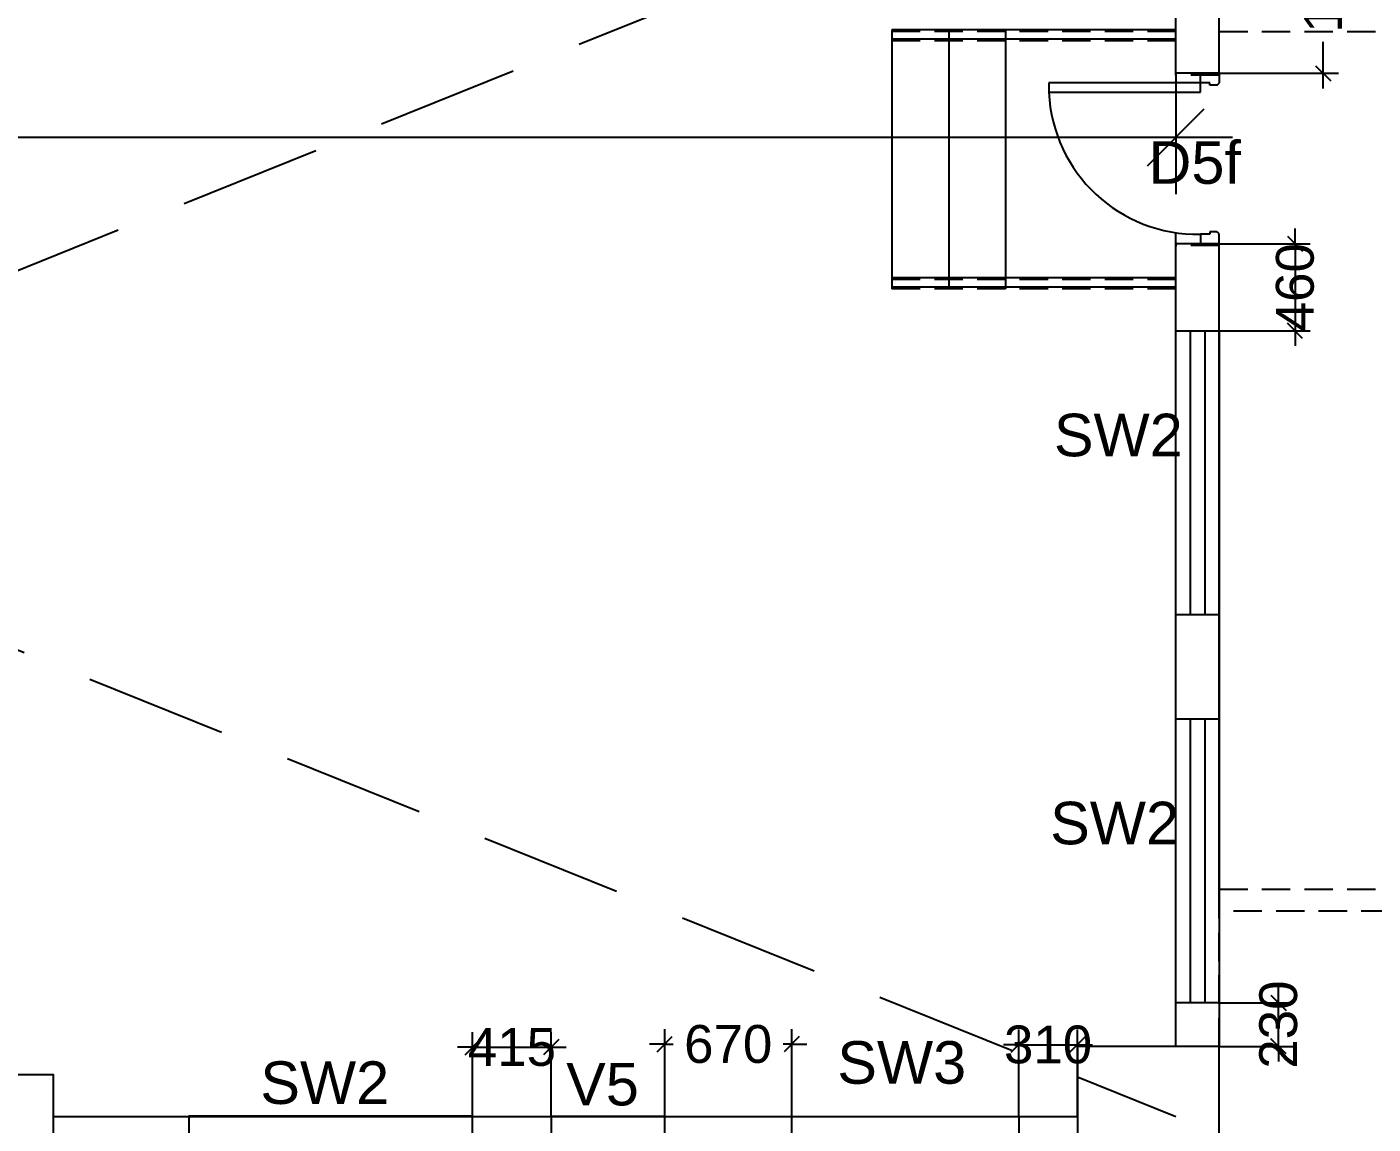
# Model space of a CAD drawing. Extents: x 6345096 to 6738923, y -6490958 to -6305885.
# Drawn here: x 6629621 to 6636734, y -6358511 to -6352716 of the extents above; entities that cross this region are included whole.
import ezdxf
from ezdxf.enums import TextEntityAlignment as Align

# ---------------------------------------------------------------- set-up
doc = ezdxf.new("R2010")
doc.units = 0
doc.header["$LTSCALE"] = 600
doc.header["$MEASUREMENT"] = 0
doc.header["$PDMODE"] = 35
doc.linetypes.add('HIDDEN', pattern=[0.375, 0.25, -0.125])
doc.linetypes.add('HIDDEN2', pattern=[0.1875, 0.125, -0.0625])
doc.layers.get('0').update_dxf_attribs({"linetype": 'CONTINUOUS'})
doc.layers.get('Defpoints').update_dxf_attribs({"linetype": 'CONTINUOUS'})
for name, color, linetype in [('8', 8, 'CONTINUOUS'), ('C00-00-00', 7, 'CONTINUOUS'), ('DIMEN', 5, 'CONTINUOUS'), ('DOOR', 32, 'CONTINUOUS'), ('Duct', 8, 'CONTINUOUS'), ('HS', 251, 'CONTINUOUS'), ('joinery', 7, 'CONTINUOUS'), ('LA-column', 3, 'CONTINUOUS'), ('Stairscase', 7, 'CONTINUOUS'), ('Walls', 7, 'CONTINUOUS'), ('WIN', 151, 'CONTINUOUS'), ('Working Dim', 5, 'CONTINUOUS')]:
    doc.layers.add(name, color=color, linetype=linetype)
doc.styles.add('ari', font='arial.ttf')
doc.styles.get("Standard").update_dxf_attribs({"font": 'romans.shx'})
doc.dimstyles.new('int. dim', dxfattribs={"dimtxt": 200, "dimasz": 80, "dimexe": 80, "dimexo": 0, "dimgap": 70, "dimtad": 0, "dimdec": 0, "dimzin": 12, "dimdsep": 46, "dimtxsty": 'ari', "dimblk": 'OBLIQUE', "dimcen": 2, "dimdle": 80, "dimclrd": 256, "dimclre": 256, "dimclrt": 6, "dimadec": 0, "dimazin": 0, "dimtfac": 1, "dimtdec": 0, "dimtix": 1, "dimtmove": 2, "dimatfit": 3, "dimfxl": 1, "dimtolj": 1, "dimtzin": 0, "dimlwd": -1, "dimlwe": -1, "dimarcsym": 0})
doc.dimstyles.new('STANDARD$0', dxfattribs={"dimscale": 0, "dimtxt": 150, "dimasz": 125, "dimexe": 0.75, "dimexo": 1, "dimgap": 25, "dimtad": 1, "dimdec": 0, "dimdsep": 46, "dimtxsty": 'Standard', "dimblk1": 'DOT', "dimblk2": 'DOT', "dimsah": 1, "dimcen": 2.5, "dimclrd": 1, "dimclre": 1, "dimclrt": 3, "dimadec": 0, "dimazin": 0, "dimtfac": 1, "dimtdec": 0, "dimtmove": 0, "dimatfit": 3, "dimldrblk": 'DOT', "dimfxl": 1, "dimtolj": 1, "dimtzin": 0, "dimarcsym": 0})

# ---------------------------------------------------------------- blocks, each defined once
blk = doc.blocks.new('_Oblique')
at = {"color": 0, "linetype": 'ByBlock', "lineweight": -2}
blk.add_line((-0.5, -0.5), (0.5, 0.5), dxfattribs=at)
blk = doc.blocks.new('*D1181')
at = {"layer": 'Defpoints', "color": 0, "transparency": 16777216}
for p in [(6632391.2, -6358105.3), (6631976, -6358470.4, 5.1), (6632391.2, -6358470.6, 2.3)]:
    blk.add_point(p, dxfattribs=at)
at = {"layer": 'Working Dim', "transparency": 16777216}
for p, q in [((6631976, -6358470.4), (6631976, -6358025.3)), ((6632391.2, -6358470.6), (6632391.2, -6358025.3)), ((6631976, -6358105.3), (6631896, -6358105.3)), ((6631976, -6358105.3), (6632391.2, -6358105.3)), ((6632391.2, -6358105.3), (6632471.2, -6358105.3))]:
    blk.add_line(p, q, dxfattribs=at)
at = {"layer": 'Working Dim', "transparency": 16777216, "xscale": 80, "yscale": 80, "zscale": 80}
blk.add_blockref('_Oblique', (6631976, -6358105.3), dxfattribs=at)
at = {"layer": 'Working Dim', "transparency": 16777216, "xscale": 80, "yscale": 80, "zscale": 80, "rotation": 180}
blk.add_blockref('_Oblique', (6632391.2, -6358105.3), dxfattribs=at)
at = {"layer": 'Working Dim', "color": 6, "transparency": 16777216, "insert": (6632183.6, -6358105.3), "char_height": 200, "attachment_point": 5, "style": 'ari'}
blk.add_mtext('\\A1;415', dxfattribs=at)
blk = doc.blocks.new('*D1182')
at = {"layer": 'Defpoints', "color": 0, "transparency": 16777216}
for p in [(6633662.2, -6358089.6), (6632991.2, -6358470.6, 2.3), (6633662.2, -6358470.6, 2.3)]:
    blk.add_point(p, dxfattribs=at)
at = {"layer": 'Working Dim', "transparency": 16777216}
for p, q in [((6632991.2, -6358470.6), (6632991.2, -6358009.6)), ((6633662.2, -6358470.6), (6633662.2, -6358009.6)), ((6632991.2, -6358089.6), (6632911.2, -6358089.6)), ((6632991.2, -6358089.6), (6633035.6, -6358089.6)), ((6633662.2, -6358089.6), (6633617.9, -6358089.6)), ((6633662.2, -6358089.6), (6633742.2, -6358089.6))]:
    blk.add_line(p, q, dxfattribs=at)
at = {"layer": 'Working Dim', "transparency": 16777216, "xscale": 80, "yscale": 80, "zscale": 80}
blk.add_blockref('_Oblique', (6632991.2, -6358089.6), dxfattribs=at)
at = {"layer": 'Working Dim', "transparency": 16777216, "xscale": 80, "yscale": 80, "zscale": 80, "rotation": 180}
blk.add_blockref('_Oblique', (6633662.2, -6358089.6), dxfattribs=at)
at = {"layer": 'Working Dim', "color": 6, "transparency": 16777216, "insert": (6633326.7, -6358089.6), "char_height": 200, "attachment_point": 5, "style": 'ari'}
blk.add_mtext('\\A1;670', dxfattribs=at)
blk = doc.blocks.new('*D1183')
at = {"layer": 'Defpoints', "color": 0, "transparency": 16777216}
for p in [(6635171.9, -6358092.1), (6634862.2, -6358470.6, 2.3), (6635171.9, -6358470.6, 11195.8)]:
    blk.add_point(p, dxfattribs=at)
at = {"layer": 'Working Dim', "transparency": 16777216}
for p, q in [((6634862.2, -6358470.6), (6634862.2, -6358012.1)), ((6635171.9, -6358470.6), (6635171.9, -6358012.1)), ((6634862.2, -6358092.1), (6634782.2, -6358092.1)), ((6634862.2, -6358092.1), (6635171.9, -6358092.1)), ((6635171.9, -6358092.1), (6635251.9, -6358092.1))]:
    blk.add_line(p, q, dxfattribs=at)
at = {"layer": 'Working Dim', "transparency": 16777216, "xscale": 80, "yscale": 80, "zscale": 80}
blk.add_blockref('_Oblique', (6634862.2, -6358092.1), dxfattribs=at)
at = {"layer": 'Working Dim', "transparency": 16777216, "xscale": 80, "yscale": 80, "zscale": 80, "rotation": 180}
blk.add_blockref('_Oblique', (6635171.9, -6358092.1), dxfattribs=at)
at = {"layer": 'Working Dim', "color": 6, "transparency": 16777216, "insert": (6635017, -6358092.1), "char_height": 200, "attachment_point": 5, "style": 'ari'}
blk.add_mtext('\\A1;310', dxfattribs=at)
blk = doc.blocks.new('*D1287')
at = {"layer": 'Defpoints', "color": 0, "transparency": 16777216}
for p in [(6635691.9, -6352960.9), (6618473.4, -6353026.1), (6635691.9, -6353299.4)]:
    blk.add_point(p, dxfattribs=at)
at = {"layer": 'DIMEN', "color": 8, "transparency": 16777216}
for p, q in [((6635691.9, -6352960.9), (6635691.9, -6353599.4)), ((6618473.4, -6353026.1), (6618473.4, -6353599.4)), ((6618173.4, -6353299.4), (6625977.3, -6353299.4)), ((6635991.9, -6353299.4), (6628188.1, -6353299.4))]:
    blk.add_line(p, q, dxfattribs=at)
at = {"layer": 'DIMEN', "color": 8, "transparency": 16777216, "xscale": 300, "yscale": 300, "zscale": 300, "rotation": 180}
blk.add_blockref('_Oblique', (6618473.4, -6353299.4), dxfattribs=at)
at = {"layer": 'DIMEN', "color": 8, "transparency": 16777216, "xscale": 300, "yscale": 300, "zscale": 300}
blk.add_blockref('_Oblique', (6635691.9, -6353299.4), dxfattribs=at)
at = {"layer": 'DIMEN', "color": 7, "transparency": 16777216, "insert": (6627082.7, -6353299.4), "char_height": 500, "attachment_point": 5, "style": 'ari'}
blk.add_mtext('\\A1;17.22m', dxfattribs=at)
blk = doc.blocks.new('1000')
at = {"layer": 'DOOR'}
for p, q in [((0, -100), (0, 0)), ((0, 0), (49.7, 0)), ((49.7, 0), (49.7, -2.2)), ((63.2, -49.5), (49.7, -49.5)), ((49.7, -49.5), (49.7, -100)), ((63.2, -13.5), (61, -13.5)), ((63.2, -13.5), (63.2, -49.5)), ((836.8, -13.5), (836.8, -49.5)), ((836.8, -13.5), (839, -13.5)), ((836.8, -49.5), (850.3, -49.5)), ((850.3, 0), (850.3, -2.2)), ((900, 0), (850.3, 0)), ((850.3, -49.5), (850.3, -100)), ((900, -100), (900, 0)), ((49.7, -100), (0, -100)), ((49.7, -100), (49.7, -900.6)), ((100.2, -100), (49.7, -100)), ((100.2, -900.6), (100.2, -100)), ((850.3, -100), (900, -100)), ((49.7, -900.6), (100.2, -900.6))]:
    blk.add_line(p, q, dxfattribs=at)
for centre, major_axis, start_param, end_param in [((49.7, -13.5), (-7.95, 7.95), 3.926991, 5.497787), ((850.3, -13.5), (7.95, 7.95), 0.785398, 2.356194)]:
    blk.add_ellipse(centre, major_axis=major_axis, ratio=1, start_param=start_param, end_param=end_param, dxfattribs=at)
at = {"layer": 'DOOR', "color": 145}
blk.add_ellipse((64.3, -115.3), major_axis=(-519.7, 589.8), ratio=1, start_param=2.464943, end_param=4.009476, dxfattribs=at)
blk = doc.blocks.new('*D1924')
at = {"layer": 'Defpoints', "color": 0, "transparency": 16777216}
for p in [(6635922, -6351910.6, 13.8), (6635922, -6352960.9), (6636471, -6352960.9)]:
    blk.add_point(p, dxfattribs=at)
at = {"layer": 'Working Dim', "transparency": 16777216}
for p, q in [((6636471, -6351830.6), (6636471, -6352076.9)), ((6635922, -6351910.6), (6636551, -6351910.6)), ((6636471, -6353040.9), (6636471, -6352794.6)), ((6635922, -6352960.9), (6636551, -6352960.9))]:
    blk.add_line(p, q, dxfattribs=at)
at = {"layer": 'Working Dim', "transparency": 16777216, "xscale": 80, "yscale": 80, "zscale": 80}
for p, rotation in [((6636471, -6351910.6), 90), ((6636471, -6352960.9), 270)]:
    blk.add_blockref('_Oblique', p, dxfattribs=dict(at, rotation=rotation))
at = {"layer": 'Working Dim', "color": 6, "transparency": 16777216, "insert": (6636471, -6352435.7), "char_height": 200, "attachment_point": 5, "rotation": 90, "style": 'ari'}
blk.add_mtext('\\A1;1050', dxfattribs=at)
blk = doc.blocks.new('*D1925')
at = {"layer": 'Defpoints', "color": 0, "transparency": 16777216}
for p in [(6635921.9, -6353860.9), (6635921.9, -6354320.9), (6636322.4, -6354320.9)]:
    blk.add_point(p, dxfattribs=at)
at = {"layer": 'Working Dim', "transparency": 16777216}
for p, q in [((6636322.4, -6353860.9), (6636322.4, -6353780.9)), ((6635921.9, -6353860.9), (6636402.4, -6353860.9)), ((6636322.4, -6353860.9), (6636322.4, -6354320.9)), ((6635921.9, -6354320.9), (6636402.4, -6354320.9)), ((6636322.4, -6354320.9), (6636322.4, -6354400.9))]:
    blk.add_line(p, q, dxfattribs=at)
at = {"layer": 'Working Dim', "transparency": 16777216, "xscale": 80, "yscale": 80, "zscale": 80}
for p, rotation in [((6636322.4, -6353860.9), 270), ((6636322.4, -6354320.9), 90)]:
    blk.add_blockref('_Oblique', p, dxfattribs=dict(at, rotation=rotation))
at = {"layer": 'Working Dim', "color": 6, "transparency": 16777216, "insert": (6636322.4, -6354090.9), "char_height": 200, "attachment_point": 5, "rotation": 90, "style": 'ari'}
blk.add_mtext('\\A1;460', dxfattribs=at)
blk = doc.blocks.new('A$C2CD672AE')
at = {"layer": 'C00-00-00', "color": 8, "linetype": 'HIDDEN'}
for points in [[(105372.6, 103684), (105372.6, 103684), (103872.6, 103684)], [(105372.6, 103634), (103872.6, 103634)], [(105602.6, 103454), (105372.6, 103454)], [(105602.6, 102554), (105372.6, 102554)], [(105372.6, 102374), (103872.6, 102374)], [(105372.6, 102324), (105372.6, 102324), (103872.6, 102324)]]:
    blk.add_lwpolyline(points, dxfattribs=at)
at = {"layer": 'Walls', "color": 8, "linetype": 'HIDDEN'}
for p, q in [((105372.6, 103454), (105372.6, 104513.5)), ((103872.6, 103684, -2.4), (103872.6, 102324, -2.4)), ((104172.6, 103684, -2.4), (104172.6, 102324, -2.4)), ((104472.6, 103684, -2.4), (104472.6, 102324, -2.4)), ((105602.6, 103684), (108602.6, 103684)), ((105602.6, 103454), (105602.6, 103684)), ((105372.6, 98323.4), (105372.6, 102554)), ((105602.6, 99152.8), (105602.6, 102554)), ((105602.6, 99152.8), (108602.6, 99152.8)), ((105602.6, 98323.3), (105602.6, 99037.8)), ((107402.6, 99037.8), (105602.6, 99037.8)), ((105602.6, 99037.8), (105602.6, 98323.3)), ((99441.8, 97953.3), (104852.6, 97953.3)), ((99442, 97953.3), (104852.6, 97953.3))]:
    blk.add_line(p, q, dxfattribs=at)
blk = doc.blocks.new('*D2505')
at = {"layer": 'Defpoints', "color": 0, "transparency": 16777216}
for p in [(6635921.9, -6357870.7, 11183), (6636234.4, -6357870.7), (6635921.9, -6358100.7, -12.8)]:
    blk.add_point(p, dxfattribs=at)
at = {"layer": 'Working Dim', "transparency": 16777216}
for p, q in [((6636234.4, -6357870.7), (6636234.4, -6357790.7)), ((6635921.9, -6357870.7), (6636314.4, -6357870.7)), ((6636234.4, -6358100.7), (6636234.4, -6357870.7)), ((6635921.9, -6358100.7), (6636314.4, -6358100.7)), ((6636234.4, -6358100.7), (6636234.4, -6358180.7))]:
    blk.add_line(p, q, dxfattribs=at)
at = {"layer": 'Working Dim', "transparency": 16777216, "xscale": 80, "yscale": 80, "zscale": 80}
for p, rotation in [((6636234.4, -6357870.7), 270), ((6636234.4, -6358100.7), 90)]:
    blk.add_blockref('_Oblique', p, dxfattribs=dict(at, rotation=rotation))
at = {"layer": 'Working Dim', "color": 6, "transparency": 16777216, "insert": (6636234.4, -6357985.7), "char_height": 200, "attachment_point": 5, "rotation": 90, "style": 'ari'}
blk.add_mtext('\\A1;230', dxfattribs=at)

msp = doc.modelspace()

# ---------------------------------------------------------------- linework, layer by layer
at = {"layer": 'Duct', "color": 8, "linetype": 'HIDDEN2', "ltscale": 10}
for p, q in [((6618473.441, -6351540.547, -10.486), (6635691.942, -6358470.6, -10.486)), ((6635321.942, -6351689.463, -10.486), (6618473.441, -6358470.6, -10.486))]:
    msp.add_line(p, q, dxfattribs=at)
at = {"layer": 'LA-column', "color": 2}
for points, elevation in [([(6635171.855, -6358850.709), (6635921.855, -6358850.709), (6635921.855, -6358100.709), (6635171.855, -6358100.709)], 11183.014), ([(6629160.354, -6358850.568), (6629760.354, -6358850.568), (6629760.354, -6358250.568), (6629160.354, -6358250.568)], 1.031)]:
    msp.add_lwpolyline(points, close=True, dxfattribs=dict(at, elevation=elevation))
at = {"layer": 'Stairscase', "elevation": -12.768}
for points in [[(6635691.934, -6352730.925), (6635691.934, -6352730.925), (6634191.935, -6352730.925)], [(6635691.934, -6352780.925), (6634191.935, -6352780.925)], [(6635921.942, -6352960.931), (6635691.934, -6352960.926)], [(6635921.942, -6353860.931), (6635691.934, -6353860.931)], [(6635691.934, -6354040.931), (6634191.935, -6354040.931)], [(6635691.934, -6354090.931), (6635691.934, -6354090.931), (6634191.935, -6354090.931)]]:
    msp.add_lwpolyline(points, dxfattribs=at)
at = {"layer": 'Walls', "linetype": 'Continuous'}
for p, q in [((6635691.942, -6352960.926, -12.768), (6635691.942, -6351910.569, -12.768)), ((6635921.942, -6352960.931, -12.768), (6635921.942, -6351910.569, -1.252)), ((6635691.942, -6358100.709, -12.768), (6635691.942, -6353802.942, -12.768)), ((6635921.942, -6357386.14, -12.768), (6635921.942, -6353811.211, -12.768)), ((6635921.942, -6355541.14, -12.768), (6635921.942, -6358100.709, -12.768)), ((6629760.354, -6358470.641, -12.768), (6635171.855, -6358470.641, -12.768))]:
    msp.add_line(p, q, dxfattribs=at)
at = {"layer": 'Walls', "color": 7}
for p, q in [((6634191.935, -6352730.925, -15.158), (6634191.935, -6354090.931, -15.158)), ((6634491.935, -6352730.925, -15.158), (6634491.935, -6354090.931, -15.158)), ((6634791.935, -6352730.925, -15.158), (6634791.935, -6354090.931, -15.158))]:
    msp.add_line(p, q, dxfattribs=at)
at = {"layer": 'WIN', "linetype": 'Continuous'}
for points, elevation in [([(6635921.942, -6355820.931), (6635691.942, -6355820.931), (6635691.942, -6354320.931), (6635921.942, -6354320.931)], -12.768), ([(6635844.942, -6355820.931), (6635768.942, -6355820.931), (6635768.942, -6354320.931), (6635844.942, -6354320.931)], -12.768), ([(6635921.942, -6357870.709), (6635691.942, -6357870.709), (6635691.942, -6356370.709), (6635921.942, -6356370.709)], 11183.014), ([(6635844.942, -6357870.709), (6635768.942, -6357870.709), (6635768.942, -6356370.709), (6635844.942, -6356370.709)], 11183.014), ([(6631975.974, -6358470.388), (6630475.974, -6358470.388), (6630475.974, -6358700.388), (6631975.974, -6358700.388)], -7.637), ([(6632991.224, -6358470.578), (6632391.224, -6358470.578), (6632391.224, -6358700.578), (6632991.224, -6358700.579)], -10.486), ([(6633662.207, -6358470.641), (6634862.207, -6358470.641), (6634862.207, -6358700.641), (6633662.207, -6358700.641)], -10.486)]:
    msp.add_lwpolyline(points, close=True, dxfattribs=dict(at, elevation=elevation))

# ---------------------------------------------------------------- block references
at = {"layer": 'DOOR', "linetype": 'Continuous', "rotation": 270.0000128066047}
msp.add_blockref('1000', (6635921.942, -6352960.931, -12.768), dxfattribs=at)
at = {"layer": 'HS'}
msp.add_blockref('A$C2CD672AE', (6530319.294, -6456423.902, 8.17), dxfattribs=at)

# ---------------------------------------------------------------- texts
at = {"layer": '8', "color": 6, "style": 'ari'}
msp.add_text('D5f', height=225, dxfattribs=at).set_placement((6635791.943, -6353544.667, -10.486), align=Align.CENTER)
at = {"layer": 'joinery', "style": 'ari'}
for s, p in [('SW2', (6635388.377, -6354983.891, -13.177)), ('SW2', (6635368.522, -6357033.669, 11182.605)), ('SW3', (6634243.745, -6358298.224, -10.486)), ('SW2', (6631194.709, -6358404.908, -7.637)), ('V5', (6632662.438, -6358412.934, -13.334))]:
    msp.add_text(s, height=225, dxfattribs=at).set_placement(p, align=Align.CENTER)

# ---------------------------------------------------------------- dimensions: what is measured, and where the dimension line sits
at = {"layer": 'DIMEN'}
dim = msp.add_linear_dim(base=(6635691.942, -6353299.428, -12.768), p1=(6618473.441, -6353026.135, -12.768), p2=(6635691.942, -6352960.931, -12.768), dimstyle='STANDARD$0', override={"dimscale": 1, "dimtxt": 500, "dimasz": 300, "dimexe": 300, "dimexo": 0, "dimgap": 1, "dimtad": 0, "dimdec": 2, "dimlfac": 0.001, "dimzin": 0, "dimpost": 'm', "dimtxsty": 'ari', "dimblk1": 'Oblique', "dimblk2": 'Oblique', "dimcen": 0, "dimdle": 300, "dimclrd": 8, "dimclre": 8, "dimclrt": 7, "dimadec": 2, "dimtdec": 2, "dimtmove": 2, "dimfxl": 0.75, "dimfrac": 1, "dimlwd": 65535, "dimlwe": 65535}, dxfattribs=at)
dim.commit()
dim.dimension.update_dxf_attribs({"geometry": '*D1287', "text_midpoint": (6627082.691, -6353299.428, -12.768)})
at = {"layer": 'Working Dim', "color": 6}
for base, p1, p2, picture, middle in [((6636470.952, -6352960.931, -12.768), (6635922.032, -6351910.569, 1.031), (6635922.033, -6352960.931, -12.768), '*D1924', (6636470.952, -6352435.75, -12.768)), ((6636322.394, -6354320.931, -12.768), (6635921.942, -6353860.931, -12.768), (6635921.942, -6354320.931, -12.768), '*D1925', (6636322.394, -6354090.931, -12.768))]:
    dim = msp.add_linear_dim(base=base, p1=p1, p2=p2, angle=90, dimstyle='int. dim', override={"dimtxt": 200, "dimarcsym": 1}, dxfattribs=at)
    dim.commit()
    dim.dimension.update_dxf_attribs({"geometry": picture, "text_midpoint": middle})
at = {"layer": 'Working Dim'}
dim = msp.add_linear_dim(base=(6636234.392, -6357870.709), p1=(6635921.942, -6358100.709, -12.768), p2=(6635921.942, -6357870.709, 11183.014), angle=90, dimstyle='int. dim', dxfattribs=at)
dim.commit()
dim.dimension.update_dxf_attribs({"geometry": '*D2505', "text_midpoint": (6636234.392, -6357985.709)})
at = {"layer": 'Working Dim', "color": 6}
for base, p1, p2, picture, middle in [((6632391.224, -6358105.286, -12.768), (6631975.974, -6358470.388, -7.637), (6632391.224, -6358470.641, -10.486), '*D1181', (6632183.599, -6358105.286, -12.768)), ((6635171.855, -6358092.114, -12.768), (6634862.207, -6358470.641, -10.486), (6635171.855, -6358470.6, 11183.014), '*D1183', (6635017.031, -6358092.114, -12.768))]:
    dim = msp.add_linear_dim(base=base, p1=p1, p2=p2, dimstyle='int. dim', override={"dimtxt": 200, "dimarcsym": 1}, dxfattribs=at)
    dim.commit()
    dim.dimension.update_dxf_attribs({"geometry": picture, "text_midpoint": middle})
dim = msp.add_linear_dim(base=(6633662.207, -6358089.592, -12.768), p1=(6632991.224, -6358470.578, -10.486), p2=(6633662.207, -6358470.578, -10.486), text='670', dimstyle='int. dim', override={"dimtxt": 200, "dimarcsym": 1}, dxfattribs=at)
dim.commit()
dim.dimension.update_dxf_attribs({"geometry": '*D1182', "text_midpoint": (6633326.715, -6358089.592, -12.768)})

doc.saveas('drawing.dxf')
